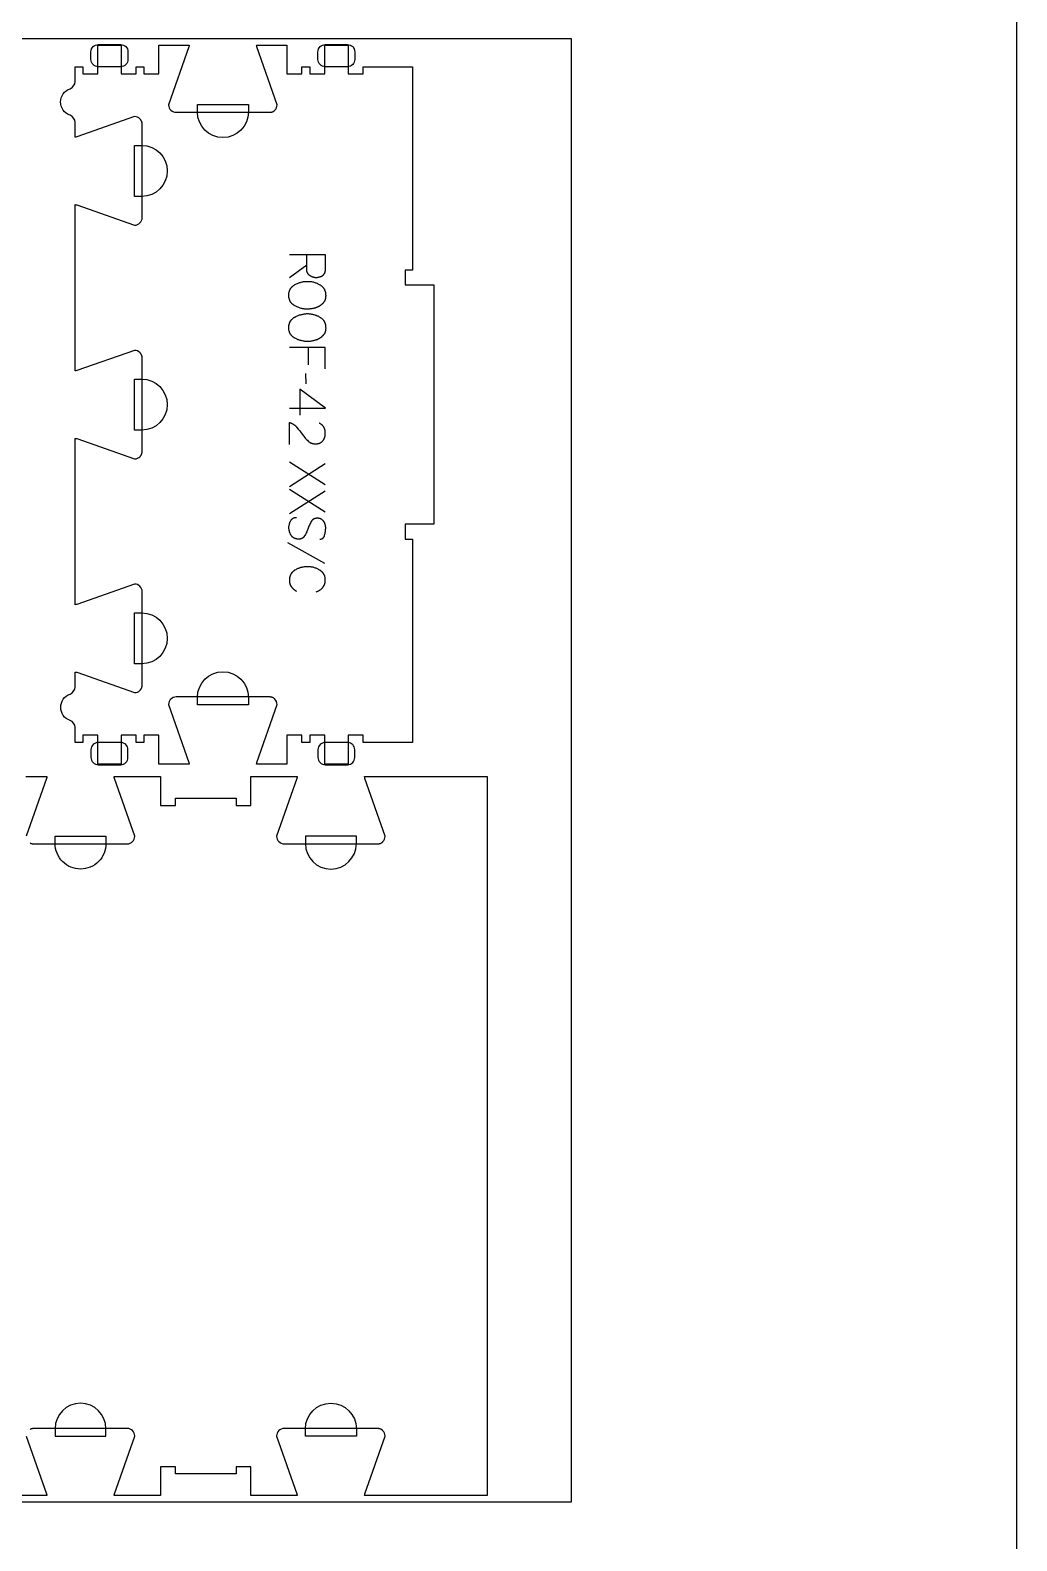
# Model space of a CAD drawing. Extents: x 0 to 4485, y 0 to 17041.
# Drawn here: x 2360 to 3183, y 11963 to 13223 of the extents above; entities that cross this region are included whole.
import ezdxf

# ---------------------------------------------------------------- set-up
doc = ezdxf.new("R2010")
doc.units = 0
for name, color, linetype in [('0_SHEET_SPRUCEPLY_2440X122', 1, 'CONTINUOUS'), ('1_ANYTOOL_1MMDEEP_LABELS_S', 2, 'CONTINUOUS'), ('4_ANYTOOL_CUTTHROUGH_OUTSI', 5, 'CONTINUOUS'), ('5_ANYTOOL_HALF_MILL_9MM_IN', 3, 'CONTINUOUS'), ('DONOTCUT', 7, 'CONTINUOUS')]:
    doc.layers.add(name, color=color, linetype=linetype)

msp = doc.modelspace()

# ---------------------------------------------------------------- linework, layer by layer
at = {"layer": '0_SHEET_SPRUCEPLY_2440X122'}
msp.add_lwpolyline([(371.7, 13215.6), (371.7, 11995.6), (2811.7, 11995.6), (2811.7, 13215.6)], close=True, dxfattribs=at)
at = {"layer": '1_ANYTOOL_1MMDEEP_LABELS_S', "color": 2}
for points in [[(2576.4, 13035.8), (2606.4, 13035.8), (2606.4, 13024.5), (2606.4, 13024), (2606.4, 13023.5), (2606.4, 13023.3), (2606.4, 13023.1), (2606.3, 13022.8), (2606.3, 13022.6), (2606.3, 13022.4), (2606.2, 13022.2), (2606.2, 13022), (2606.1, 13021.8), (2606.1, 13021.6), (2606, 13021.4), (2606, 13021.2), (2605.9, 13021), (2605.9, 13020.8), (2605.8, 13020.6), (2605.7, 13020.5), (2605.7, 13020.3), (2605.6, 13020.1), (2605.5, 13020), (2605.4, 13019.8), (2605.3, 13019.6), (2605.2, 13019.5), (2605.1, 13019.3), (2605, 13019.2), (2604.9, 13019), (2604.8, 13018.9), (2604.7, 13018.8), (2604.6, 13018.6), (2604.5, 13018.5), (2604.3, 13018.4), (2604.2, 13018.3), (2604.1, 13018.2), (2603.9, 13018), (2603.8, 13017.9), (2603.7, 13017.8), (2603.5, 13017.7), (2603.4, 13017.6), (2603.2, 13017.5), (2603, 13017.5), (2602.9, 13017.4), (2602.7, 13017.3), (2602.5, 13017.2), (2602.4, 13017.1), (2602.2, 13017.1), (2602, 13017), (2601.8, 13017), (2601.6, 13016.9), (2601.4, 13016.8), (2601.2, 13016.8), (2601, 13016.8), (2600.8, 13016.7), (2600.6, 13016.7), (2600.4, 13016.6), (2600.2, 13016.6), (2600, 13016.6), (2599.8, 13016.6), (2599.5, 13016.5), (2599.1, 13016.5), (2598.6, 13016.5), (2598.4, 13016.5), (2598.2, 13016.5), (2598.1, 13016.5), (2597.9, 13016.5), (2597.7, 13016.6), (2597.5, 13016.6), (2597.4, 13016.6), (2597.2, 13016.6), (2597, 13016.7), (2596.9, 13016.7), (2596.7, 13016.7), (2596.5, 13016.8), (2596.4, 13016.8), (2596.2, 13016.9), (2596, 13016.9), (2595.9, 13017), (2595.7, 13017), (2595.5, 13017.1), (2595.4, 13017.1), (2595.2, 13017.2), (2595.1, 13017.3), (2594.9, 13017.4), (2594.8, 13017.4), (2594.6, 13017.5), (2594.5, 13017.6), (2594.3, 13017.7), (2594.1, 13017.8), (2594, 13017.9), (2593.8, 13018), (2593.7, 13018.1), (2593.5, 13018.2), (2593.4, 13018.3), (2593.3, 13018.4), (2593.1, 13018.5), (2593, 13018.6), (2592.8, 13018.8), (2592.7, 13018.9), (2592.6, 13019), (2592.5, 13019.1), (2592.4, 13019.3), (2592.3, 13019.4), (2592.1, 13019.5), (2592, 13019.7), (2591.9, 13019.8), (2591.9, 13019.9), (2591.8, 13020.1), (2591.7, 13020.2), (2591.6, 13020.4), (2591.5, 13020.5), (2591.5, 13020.7), (2591.4, 13020.8), (2591.3, 13021), (2591.3, 13021.2), (2591.2, 13021.3), (2591.2, 13021.5), (2591.1, 13021.7), (2591.1, 13021.8), (2591.1, 13022), (2591, 13022.2), (2591, 13022.3), (2591, 13022.5), (2591, 13022.7), (2591, 13022.9), (2590.9, 13024.8), (2590.9, 13026.8), (2590.9, 13035.8)], [(2590.9, 13026.8), (2576.4, 13016.4)], [(2606.4, 12940.6), (2606.4, 12958.2), (2576.4, 12958.2)], [(2592.5, 12943.7), (2592.5, 12958.2)], [(2590.3, 12927.9), (2590.2, 12936.7)], [(2576.4, 12907.7), (2606.5, 12907.6), (2585.1, 12923.6)], [(2585.1, 12923.6), (2585.1, 12901.9)], [(2576.5, 12877.4), (2576.5, 12895.7), (2577, 12895.6), (2577.2, 12895.5), (2577.4, 12895.4), (2577.6, 12895.4), (2577.8, 12895.3), (2578.1, 12895.2), (2578.3, 12895.1), (2578.5, 12895), (2578.7, 12894.9), (2578.9, 12894.8), (2579.1, 12894.7), (2579.3, 12894.5), (2579.5, 12894.4), (2579.7, 12894.3), (2579.9, 12894.2), (2580.1, 12894), (2580.3, 12893.9), (2580.5, 12893.8), (2580.6, 12893.6), (2580.8, 12893.5), (2581, 12893.4), (2581.2, 12893.2), (2581.4, 12893.1), (2581.5, 12892.9), (2581.7, 12892.7), (2581.9, 12892.6), (2582, 12892.4), (2582.2, 12892.2), (2582.3, 12892.1), (2582.7, 12891.7), (2583.9, 12890.2), (2585.1, 12888.7), (2586.2, 12887.2), (2587.4, 12885.7), (2587.9, 12884.9), (2588.5, 12884.2), (2589.1, 12883.5), (2589.6, 12882.8), (2590.2, 12882.1), (2590.8, 12881.5), (2591.5, 12880.9), (2592.1, 12880.3), (2592.2, 12880.1), (2592.4, 12880), (2592.5, 12879.9), (2592.7, 12879.7), (2592.9, 12879.6), (2593, 12879.5), (2593.2, 12879.4), (2593.4, 12879.2), (2593.6, 12879.1), (2593.7, 12879), (2593.9, 12878.9), (2594.1, 12878.8), (2594.3, 12878.7), (2594.5, 12878.7), (2594.7, 12878.6), (2594.8, 12878.5), (2595, 12878.4), (2595.2, 12878.4), (2595.4, 12878.3), (2595.6, 12878.2), (2595.8, 12878.2), (2596, 12878.1), (2596.2, 12878.1), (2596.4, 12878.1), (2596.7, 12878), (2596.9, 12878), (2597.1, 12878), (2597.3, 12878), (2597.5, 12877.9), (2597.7, 12877.9), (2598, 12877.9), (2598.2, 12877.9), (2598.4, 12877.9), (2598.7, 12877.9), (2598.9, 12877.9), (2599.2, 12878), (2599.4, 12878), (2599.6, 12878), (2599.9, 12878), (2600.1, 12878.1), (2600.3, 12878.1), (2600.5, 12878.2), (2600.7, 12878.2), (2600.9, 12878.3), (2601.2, 12878.3), (2601.4, 12878.4), (2601.5, 12878.5), (2601.7, 12878.6), (2601.9, 12878.6), (2602.1, 12878.7), (2602.3, 12878.8), (2602.5, 12878.9), (2602.7, 12879), (2602.8, 12879.1), (2603, 12879.2), (2603.2, 12879.3), (2603.3, 12879.5), (2603.5, 12879.6), (2603.6, 12879.7), (2603.8, 12879.9), (2603.9, 12880), (2604.1, 12880.1), (2604.2, 12880.3), (2604.3, 12880.4), (2604.5, 12880.6), (2604.6, 12880.8), (2604.7, 12880.9), (2604.8, 12881.1), (2604.9, 12881.3), (2605, 12881.4), (2605.1, 12881.6), (2605.2, 12881.8), (2605.3, 12882), (2605.4, 12882.2), (2605.5, 12882.3), (2605.6, 12882.5), (2605.7, 12882.7), (2605.8, 12882.9), (2605.8, 12883.1), (2605.9, 12883.3), (2606, 12883.5), (2606, 12883.7), (2606.1, 12883.9), (2606.1, 12884.1), (2606.2, 12884.3), (2606.2, 12884.6), (2606.3, 12884.8), (2606.3, 12885), (2606.3, 12885.2), (2606.4, 12885.4), (2606.4, 12885.7), (2606.4, 12885.9), (2606.4, 12886.1), (2606.4, 12886.4), (2606.4, 12886.8), (2606.4, 12887.2), (2606.4, 12887.6), (2606.4, 12887.9), (2606.3, 12888.3), (2606.3, 12888.6), (2606.2, 12888.9), (2606.2, 12889.3), (2606.1, 12889.6), (2606, 12889.9), (2606, 12890), (2605.9, 12890.2), (2605.9, 12890.4), (2605.8, 12890.5), (2605.8, 12890.7), (2605.7, 12890.8), (2605.6, 12890.9), (2605.6, 12891.1), (2605.5, 12891.2), (2605.4, 12891.4), (2605.4, 12891.5), (2605.3, 12891.6), (2605.2, 12891.8), (2605.1, 12891.9), (2605.1, 12892), (2605, 12892.2), (2604.9, 12892.3), (2604.8, 12892.4), (2604.7, 12892.6), (2604.6, 12892.7), (2604.5, 12892.8), (2604.4, 12892.9), (2604.3, 12893), (2604.2, 12893.2), (2604.1, 12893.3), (2604, 12893.4), (2603.9, 12893.5), (2603.8, 12893.6), (2603.7, 12893.7), (2603.6, 12893.8), (2603.4, 12893.9), (2603.3, 12894), (2603.1, 12894.2), (2602.8, 12894.4), (2602.5, 12894.6), (2602.2, 12894.8), (2601.9, 12895), (2601.6, 12895.2), (2601.3, 12895.3)], [(2606.4, 12843.8), (2576.4, 12862.7)], [(2576.4, 12842.5), (2606.4, 12861.5)], [(2606.4, 12821), (2576.4, 12839.9)], [(2576.4, 12819.8), (2606.4, 12838.7)], [(2601.8, 12798.4), (2602, 12798.4), (2602.1, 12798.4), (2602.2, 12798.4), (2602.3, 12798.4), (2602.4, 12798.4), (2602.5, 12798.5), (2602.6, 12798.5), (2602.7, 12798.5), (2602.7, 12798.5), (2602.8, 12798.5), (2602.9, 12798.5), (2603, 12798.6), (2603.1, 12798.6), (2603.2, 12798.6), (2603.2, 12798.6), (2603.3, 12798.6), (2603.4, 12798.7), (2603.5, 12798.7), (2603.5, 12798.7), (2603.6, 12798.8), (2603.7, 12798.8), (2603.8, 12798.8), (2603.8, 12798.9), (2603.9, 12798.9), (2604, 12799), (2604, 12799), (2604.1, 12799), (2604.2, 12799.1), (2604.2, 12799.1), (2604.3, 12799.2), (2604.4, 12799.2), (2604.4, 12799.3), (2604.5, 12799.3), (2604.5, 12799.4), (2604.6, 12799.5), (2604.7, 12799.5), (2604.7, 12799.6), (2604.8, 12799.6), (2604.8, 12799.7), (2604.9, 12799.8), (2604.9, 12799.8), (2605, 12799.9), (2605, 12800), (2605.1, 12800), (2605.1, 12800.1), (2605.2, 12800.2), (2605.2, 12800.3), (2605.3, 12800.3), (2605.3, 12800.4), (2605.4, 12800.5), (2605.4, 12800.6), (2605.5, 12800.8), (2605.6, 12800.9), (2605.6, 12801.1), (2605.7, 12801.3), (2605.8, 12801.5), (2605.8, 12801.7), (2606, 12802.5), (2606.2, 12803.3), (2606.4, 12804.1), (2606.5, 12804.9), (2606.6, 12805.2), (2606.6, 12805.6), (2606.7, 12806), (2606.7, 12806.4), (2606.7, 12806.7), (2606.8, 12807.1), (2606.8, 12807.4), (2606.8, 12807.8), (2606.8, 12808), (2606.8, 12808.2), (2606.8, 12808.4), (2606.7, 12808.6), (2606.7, 12808.8), (2606.7, 12809), (2606.7, 12809.1), (2606.7, 12809.3), (2606.6, 12809.5), (2606.6, 12809.7), (2606.6, 12809.9), (2606.5, 12810.1), (2606.5, 12810.2), (2606.4, 12810.4), (2606.4, 12810.6), (2606.3, 12810.8), (2606.3, 12810.9), (2606.2, 12811.1), (2606.1, 12811.3), (2606.1, 12811.5), (2606, 12811.6), (2605.9, 12811.8), (2605.8, 12812), (2605.7, 12812.1), (2605.7, 12812.3), (2605.6, 12812.5), (2605.5, 12812.6), (2605.4, 12812.8), (2605.3, 12812.9), (2605.2, 12813.1), (2605.1, 12813.3), (2604.9, 12813.4), (2604.8, 12813.6), (2604.7, 12813.7), (2604.6, 12813.9), (2604.5, 12814), (2604.3, 12814.1), (2604.2, 12814.3), (2604.1, 12814.4), (2603.9, 12814.5), (2603.8, 12814.6), (2603.7, 12814.7), (2603.5, 12814.8), (2603.4, 12814.9), (2603.2, 12815), (2603.1, 12815.1), (2602.9, 12815.2), (2602.7, 12815.3), (2602.6, 12815.4), (2602.4, 12815.4), (2602.2, 12815.5), (2602.1, 12815.6), (2601.9, 12815.6), (2601.7, 12815.7), (2601.5, 12815.7), (2601.3, 12815.7), (2601.1, 12815.8), (2601, 12815.8), (2600.8, 12815.8), (2600.6, 12815.9), (2600.4, 12815.9), (2600.2, 12815.9), (2599.9, 12815.9), (2599.7, 12815.9), (2599.5, 12815.9), (2599.3, 12815.9), (2599.1, 12815.9), (2598.9, 12815.9), (2598.7, 12815.8), (2598.5, 12815.8), (2598.3, 12815.8), (2598.1, 12815.7), (2597.9, 12815.7), (2597.8, 12815.6), (2597.6, 12815.6), (2597.4, 12815.5), (2597.3, 12815.5), (2597.2, 12815.4), (2597.1, 12815.4), (2597.1, 12815.4), (2597, 12815.3), (2596.9, 12815.3), (2596.8, 12815.2), (2596.7, 12815.2), (2596.7, 12815.2), (2596.6, 12815.1), (2596.5, 12815.1), (2596.4, 12815), (2596.4, 12815), (2596.3, 12814.9), (2596.2, 12814.9), (2596.1, 12814.8), (2596.1, 12814.7), (2596, 12814.7), (2595.9, 12814.6), (2595.9, 12814.6), (2595.8, 12814.5), (2595.7, 12814.4), (2595.7, 12814.4), (2595.6, 12814.3), (2595.5, 12814.2), (2595.3, 12814), (2595.2, 12813.9), (2595.1, 12813.7), (2595, 12813.6), (2594.9, 12813.4), (2594.8, 12813.2), (2594.7, 12813.1), (2594.3, 12812.4), (2593.9, 12811.6), (2593.5, 12810.9), (2593.2, 12810.1), (2592.8, 12809.3), (2592.5, 12808.5), (2592.2, 12807.7), (2591.9, 12806.9), (2591.6, 12806.1), (2591.2, 12805.3), (2590.9, 12804.5), (2590.5, 12803.7), (2590.2, 12803), (2589.8, 12802.3), (2589.4, 12801.5), (2588.9, 12800.9), (2588.8, 12800.7), (2588.7, 12800.5), (2588.6, 12800.4), (2588.5, 12800.3), (2588.5, 12800.2), (2588.4, 12800.2), (2588.4, 12800.1), (2588.3, 12800), (2588.2, 12800), (2588.2, 12799.9), (2588.1, 12799.8), (2588, 12799.8), (2588, 12799.7), (2587.9, 12799.6), (2587.8, 12799.6), (2587.7, 12799.5), (2587.7, 12799.5), (2587.6, 12799.4), (2587.5, 12799.4), (2587.4, 12799.3), (2587.4, 12799.3), (2587.3, 12799.2), (2587.2, 12799.2), (2587.1, 12799.1), (2587.1, 12799.1), (2587, 12799), (2586.9, 12799), (2586.8, 12798.9), (2586.7, 12798.9), (2586.6, 12798.9), (2586.5, 12798.8), (2586.5, 12798.8), (2586.4, 12798.8), (2586.3, 12798.7), (2586.2, 12798.7), (2586.1, 12798.7), (2586, 12798.7), (2585.8, 12798.6), (2585.6, 12798.6), (2585.4, 12798.5), (2585.2, 12798.5), (2585, 12798.5), (2584.8, 12798.5), (2584.6, 12798.4), (2584.4, 12798.4), (2584.2, 12798.4), (2584, 12798.4), (2583.7, 12798.4), (2583.5, 12798.5), (2583.3, 12798.5), (2583, 12798.5), (2582.8, 12798.5), (2582.6, 12798.6), (2582.4, 12798.6), (2582.2, 12798.7), (2582, 12798.7), (2581.8, 12798.8), (2581.5, 12798.8), (2581.4, 12798.9), (2581.2, 12799), (2581, 12799), (2580.8, 12799.1), (2580.6, 12799.2), (2580.4, 12799.3), (2580.2, 12799.4), (2580.1, 12799.5), (2579.9, 12799.6), (2579.7, 12799.7), (2579.6, 12799.8), (2579.4, 12800), (2579.3, 12800.1), (2579.1, 12800.2), (2579, 12800.4), (2578.8, 12800.5), (2578.7, 12800.6), (2578.6, 12800.8), (2578.4, 12801), (2578.3, 12801.1), (2578.2, 12801.3), (2578.1, 12801.5), (2577.9, 12801.6), (2577.7, 12802), (2577.5, 12802.4), (2577.3, 12802.7), (2577.1, 12803.1), (2577, 12803.5), (2576.8, 12803.8), (2576.8, 12804), (2576.7, 12804.2), (2576.6, 12804.4), (2576.6, 12804.6), (2576.5, 12804.8), (2576.5, 12805), (2576.4, 12805.2), (2576.4, 12805.4), (2576.3, 12805.6), (2576.3, 12805.8), (2576.2, 12806), (2576.2, 12806.2), (2576.2, 12806.4), (2576.2, 12806.6), (2576.1, 12807), (2576.1, 12807.4), (2576.1, 12807.8), (2576.1, 12808.2), (2576.1, 12808.6), (2576.1, 12809.1), (2576.2, 12809.5), (2576.2, 12809.8), (2576.3, 12810.2), (2576.4, 12810.6), (2576.4, 12811), (2576.5, 12811.4), (2576.7, 12811.8), (2576.8, 12812.1), (2576.9, 12812.5), (2577.1, 12812.8), (2577.3, 12813.2), (2577.4, 12813.5), (2577.6, 12813.9), (2577.7, 12814.1), (2577.8, 12814.2), (2577.9, 12814.4), (2578, 12814.5), (2578.2, 12814.7), (2578.3, 12814.8), (2578.4, 12815), (2578.5, 12815.1), (2578.6, 12815.2), (2578.8, 12815.3), (2578.9, 12815.5), (2579, 12815.6), (2579.1, 12815.6), (2579.2, 12815.7), (2579.2, 12815.7), (2579.3, 12815.8), (2579.4, 12815.8), (2579.4, 12815.9), (2579.5, 12815.9), (2579.6, 12815.9), (2579.7, 12816), (2579.7, 12816), (2579.8, 12816.1), (2579.9, 12816.1), (2580, 12816.1), (2580, 12816.2), (2580.1, 12816.2), (2580.2, 12816.2), (2580.3, 12816.3), (2580.4, 12816.3), (2580.4, 12816.3), (2580.5, 12816.4), (2580.7, 12816.4), (2580.8, 12816.5), (2581, 12816.5), (2581.2, 12816.5), (2581.4, 12816.6), (2581.5, 12816.6), (2581.7, 12816.6), (2581.9, 12816.6), (2582.1, 12816.6), (2582.3, 12816.6)], [(2606, 12778.1), (2575.2, 12795.3)], [(2598.9, 12754.5), (2599.3, 12754.7), (2599.7, 12754.8), (2600.1, 12755), (2600.5, 12755.2), (2600.8, 12755.4), (2601.2, 12755.6), (2601.6, 12755.8), (2601.9, 12756), (2602.2, 12756.3), (2602.6, 12756.5), (2602.9, 12756.8), (2603.2, 12757.1), (2603.5, 12757.3), (2603.8, 12757.6), (2604, 12757.9), (2604.3, 12758.2), (2604.4, 12758.4), (2604.6, 12758.6), (2604.7, 12758.7), (2604.8, 12758.9), (2604.9, 12759), (2605, 12759.2), (2605.1, 12759.4), (2605.2, 12759.6), (2605.3, 12759.7), (2605.4, 12759.9), (2605.5, 12760.1), (2605.6, 12760.3), (2605.7, 12760.5), (2605.8, 12760.6), (2605.8, 12760.8), (2605.9, 12761), (2606, 12761.2), (2606, 12761.4), (2606.1, 12761.6), (2606.1, 12761.8), (2606.2, 12762), (2606.2, 12762.2), (2606.3, 12762.4), (2606.3, 12762.6), (2606.3, 12762.8), (2606.4, 12763), (2606.4, 12763.2), (2606.4, 12763.5), (2606.4, 12763.7), (2606.4, 12763.9), (2606.4, 12764.1), (2606.4, 12764.3), (2606.4, 12764.7), (2606.4, 12765), (2606.4, 12765.4), (2606.4, 12765.7), (2606.3, 12766), (2606.3, 12766.3), (2606.2, 12766.6), (2606.1, 12766.9), (2606.1, 12767.2), (2606, 12767.5), (2605.9, 12767.8), (2605.8, 12768.1), (2605.7, 12768.4), (2605.6, 12768.5), (2605.5, 12768.7), (2605.5, 12768.8), (2605.4, 12768.9), (2605.3, 12769.1), (2605.3, 12769.2), (2605.2, 12769.3), (2605.1, 12769.5), (2605, 12769.6), (2604.9, 12769.7), (2604.9, 12769.8), (2604.8, 12770), (2604.7, 12770.1), (2604.6, 12770.2), (2604.4, 12770.4), (2604.2, 12770.7), (2604, 12770.9), (2603.8, 12771.1), (2603.6, 12771.3), (2603.3, 12771.5), (2603.1, 12771.7), (2602.8, 12771.9), (2602.6, 12772.1), (2602.3, 12772.3), (2602, 12772.5), (2601.7, 12772.7), (2601.1, 12773), (2600.5, 12773.3), (2599.9, 12773.6), (2599.3, 12773.9), (2598.7, 12774.2), (2598.1, 12774.4), (2597.4, 12774.6), (2596.8, 12774.8), (2596.2, 12775), (2595.5, 12775.1), (2594.8, 12775.2), (2594.2, 12775.3), (2593.5, 12775.4), (2592.8, 12775.4), (2592.1, 12775.5), (2591.4, 12775.5), (2590.7, 12775.5), (2590, 12775.4), (2589.4, 12775.4), (2588.7, 12775.3), (2588, 12775.2), (2587.3, 12775.1), (2586.7, 12774.9), (2586.4, 12774.9), (2586, 12774.8), (2585.7, 12774.7), (2585.4, 12774.6), (2585.1, 12774.5), (2584.8, 12774.4), (2584.5, 12774.3), (2584.1, 12774.1), (2583.5, 12773.9), (2582.9, 12773.6), (2582.3, 12773.3), (2581.7, 12773), (2581.1, 12772.6), (2580.8, 12772.5), (2580.5, 12772.3), (2580.3, 12772.1), (2580, 12771.9), (2579.8, 12771.7), (2579.5, 12771.5), (2579.3, 12771.3), (2579.1, 12771), (2578.8, 12770.8), (2578.6, 12770.6), (2578.4, 12770.3), (2578.4, 12770.2), (2578.3, 12770.1), (2578.2, 12770), (2578.1, 12769.8), (2578, 12769.7), (2577.9, 12769.6), (2577.8, 12769.5), (2577.7, 12769.3), (2577.7, 12769.2), (2577.6, 12769.1), (2577.5, 12768.9), (2577.5, 12768.8), (2577.3, 12768.5), (2577.2, 12768.2), (2577.1, 12767.9), (2577, 12767.6), (2576.9, 12767.3), (2576.8, 12767), (2576.7, 12766.7), (2576.6, 12766.4), (2576.6, 12766.1), (2576.5, 12765.7), (2576.5, 12765.4), (2576.5, 12765.1), (2576.4, 12764.7), (2576.4, 12764.4), (2576.4, 12764), (2576.4, 12763.6), (2576.5, 12763.2), (2576.5, 12763.1), (2576.5, 12762.9), (2576.5, 12762.7), (2576.5, 12762.5), (2576.6, 12762.3), (2576.6, 12762.2), (2576.6, 12762), (2576.7, 12761.8), (2576.7, 12761.7), (2576.7, 12761.5), (2576.8, 12761.3), (2576.8, 12761.2), (2576.9, 12761), (2576.9, 12760.8), (2577, 12760.7), (2577.1, 12760.5), (2577.1, 12760.4), (2577.2, 12760.2), (2577.3, 12760.1), (2577.3, 12759.9), (2577.4, 12759.8), (2577.5, 12759.6), (2577.6, 12759.5), (2577.7, 12759.3), (2577.8, 12759.2), (2577.9, 12759), (2578, 12758.9), (2578.1, 12758.8), (2578.3, 12758.5), (2578.5, 12758.3), (2578.7, 12758), (2578.9, 12757.7), (2579.2, 12757.5), (2579.4, 12757.3), (2579.7, 12757), (2579.9, 12756.8), (2580.2, 12756.6), (2580.5, 12756.4), (2580.7, 12756.2), (2581, 12755.9), (2581.3, 12755.7), (2581.6, 12755.6), (2581.9, 12755.4), (2582.3, 12755.2)]]:
    msp.add_lwpolyline(points, dxfattribs=at)
for points in [[(2606.8, 13001.4), (2606.8, 13001), (2606.7, 13000.7), (2606.7, 13000.3), (2606.7, 12999.9), (2606.7, 12999.8), (2606.6, 12999.6), (2606.6, 12999.4), (2606.6, 12999.3), (2606.5, 12999.1), (2606.5, 12998.9), (2606.4, 12998.8), (2606.4, 12998.6), (2606.4, 12998.5), (2606.3, 12998.3), (2606.2, 12998.1), (2606.2, 12998), (2606.1, 12997.8), (2606.1, 12997.7), (2606, 12997.5), (2605.9, 12997.4), (2605.9, 12997.3), (2605.8, 12997.1), (2605.7, 12997), (2605.6, 12996.8), (2605.6, 12996.7), (2605.5, 12996.6), (2605.4, 12996.4), (2605.3, 12996.3), (2605.1, 12996), (2604.9, 12995.8), (2604.7, 12995.5), (2604.5, 12995.3), (2604.3, 12995.1), (2604.1, 12994.8), (2603.8, 12994.6), (2603.6, 12994.4), (2603.4, 12994.2), (2603.1, 12994), (2602.9, 12993.8), (2602.6, 12993.6), (2602.4, 12993.4), (2602.1, 12993.2), (2601.8, 12993), (2601.5, 12992.8), (2601.3, 12992.7), (2601, 12992.5), (2600.7, 12992.4), (2600.4, 12992.2), (2600.1, 12992.1), (2599.8, 12991.9), (2599.5, 12991.8), (2599.1, 12991.7), (2598.8, 12991.6), (2598.5, 12991.4), (2598.2, 12991.3), (2597.9, 12991.2), (2597.5, 12991.1), (2597.2, 12991), (2596.9, 12990.9), (2596.5, 12990.9), (2595.8, 12990.7), (2595.2, 12990.6), (2594.5, 12990.5), (2593.8, 12990.4), (2593.2, 12990.3), (2592.5, 12990.3), (2591.9, 12990.3), (2591.3, 12990.2), (2590.6, 12990.3), (2590, 12990.3), (2589.3, 12990.3), (2588.7, 12990.4), (2588.1, 12990.5), (2587.4, 12990.6), (2586.8, 12990.8), (2586.2, 12990.9), (2585.5, 12991.1), (2584.9, 12991.3), (2584.2, 12991.6), (2583.6, 12991.8), (2583, 12992.1), (2582.3, 12992.4), (2581.7, 12992.7), (2581.1, 12993), (2580.7, 12993.2), (2580.4, 12993.4), (2580.1, 12993.6), (2579.9, 12993.8), (2579.6, 12994), (2579.3, 12994.2), (2579.1, 12994.4), (2578.8, 12994.6), (2578.7, 12994.7), (2578.6, 12994.8), (2578.5, 12994.9), (2578.4, 12995.1), (2578.3, 12995.2), (2578.1, 12995.3), (2578, 12995.4), (2577.9, 12995.5), (2577.8, 12995.7), (2577.8, 12995.8), (2577.7, 12995.9), (2577.6, 12996), (2577.5, 12996.2), (2577.4, 12996.3), (2577.3, 12996.4), (2577.2, 12996.6), (2577.1, 12996.7), (2577.1, 12996.8), (2577, 12997), (2576.9, 12997.1), (2576.9, 12997.3), (2576.8, 12997.4), (2576.7, 12997.6), (2576.7, 12997.7), (2576.6, 12997.9), (2576.6, 12998), (2576.5, 12998.2), (2576.5, 12998.3), (2576.4, 12998.6), (2576.3, 12999), (2576.2, 12999.3), (2576.1, 12999.6), (2576.1, 12999.9), (2576, 13000.3), (2576, 13000.6), (2576, 13001), (2576, 13001.4), (2576, 13001.7), (2576, 13002.1), (2576, 13002.5), (2576, 13002.9), (2576, 13003.2), (2576.1, 13003.6), (2576.1, 13003.9), (2576.2, 13004.3), (2576.3, 13004.6), (2576.4, 13004.9), (2576.5, 13005.3), (2576.5, 13005.4), (2576.6, 13005.6), (2576.6, 13005.7), (2576.7, 13005.9), (2576.7, 13006), (2576.8, 13006.2), (2576.9, 13006.3), (2576.9, 13006.5), (2577, 13006.6), (2577.1, 13006.8), (2577.2, 13006.9), (2577.2, 13007.1), (2577.3, 13007.2), (2577.4, 13007.3), (2577.5, 13007.5), (2577.6, 13007.6), (2577.7, 13007.7), (2577.8, 13007.9), (2577.9, 13008), (2578, 13008.1), (2578.1, 13008.2), (2578.2, 13008.4), (2578.3, 13008.5), (2578.4, 13008.6), (2578.5, 13008.7), (2578.6, 13008.8), (2578.8, 13009), (2578.9, 13009.1), (2579, 13009.2), (2579.1, 13009.3), (2579.4, 13009.5), (2579.6, 13009.7), (2579.9, 13009.9), (2580.2, 13010.1), (2580.5, 13010.3), (2580.8, 13010.5), (2581.1, 13010.7), (2581.8, 13011), (2582.4, 13011.3), (2583.1, 13011.6), (2583.7, 13011.9), (2584.4, 13012.1), (2585, 13012.4), (2585.7, 13012.6), (2586.3, 13012.7), (2587, 13012.9), (2587.6, 13013), (2588.3, 13013.2), (2588.9, 13013.3), (2589.6, 13013.3), (2590.2, 13013.4), (2590.9, 13013.4), (2591.6, 13013.4), (2592.2, 13013.4), (2592.9, 13013.4), (2593.6, 13013.3), (2594.3, 13013.3), (2595, 13013.2), (2595.6, 13013), (2596.3, 13012.9), (2596.9, 13012.7), (2597.6, 13012.5), (2598.2, 13012.3), (2598.9, 13012.1), (2599.5, 13011.8), (2600.1, 13011.5), (2600.7, 13011.2), (2601.3, 13010.9), (2601.9, 13010.5), (2602.2, 13010.4), (2602.5, 13010.2), (2602.8, 13010), (2603.1, 13009.8), (2603.3, 13009.6), (2603.6, 13009.3), (2603.8, 13009.1), (2604.1, 13008.9), (2604.2, 13008.8), (2604.3, 13008.6), (2604.4, 13008.5), (2604.5, 13008.4), (2604.6, 13008.3), (2604.7, 13008.2), (2604.8, 13008), (2604.9, 13007.9), (2605, 13007.8), (2605.1, 13007.6), (2605.2, 13007.5), (2605.2, 13007.4), (2605.3, 13007.2), (2605.4, 13007.1), (2605.5, 13006.9), (2605.6, 13006.8), (2605.6, 13006.7), (2605.7, 13006.5), (2605.8, 13006.2), (2606, 13005.9), (2606.1, 13005.6), (2606.2, 13005.3), (2606.3, 13005), (2606.4, 13004.6), (2606.5, 13004.3), (2606.5, 13004), (2606.6, 13003.6), (2606.7, 13003.3), (2606.7, 13002.9), (2606.7, 13002.5), (2606.7, 13002.2), (2606.8, 13001.8)], [(2606.8, 12974.4), (2606.8, 12974.1), (2606.7, 12973.7), (2606.7, 12973.3), (2606.7, 12973), (2606.7, 12972.8), (2606.6, 12972.6), (2606.6, 12972.5), (2606.6, 12972.3), (2606.5, 12972.1), (2606.5, 12972), (2606.4, 12971.8), (2606.4, 12971.7), (2606.4, 12971.5), (2606.3, 12971.3), (2606.2, 12971.2), (2606.2, 12971), (2606.1, 12970.9), (2606.1, 12970.7), (2606, 12970.6), (2605.9, 12970.4), (2605.9, 12970.3), (2605.8, 12970.2), (2605.7, 12970), (2605.6, 12969.9), (2605.6, 12969.7), (2605.5, 12969.6), (2605.4, 12969.5), (2605.3, 12969.3), (2605.1, 12969.1), (2604.9, 12968.8), (2604.7, 12968.6), (2604.5, 12968.3), (2604.3, 12968.1), (2604.1, 12967.9), (2603.8, 12967.6), (2603.6, 12967.4), (2603.4, 12967.2), (2603.1, 12967), (2602.9, 12966.8), (2602.6, 12966.6), (2602.4, 12966.4), (2602.1, 12966.2), (2601.8, 12966.1), (2601.5, 12965.9), (2601.3, 12965.7), (2601, 12965.6), (2600.7, 12965.4), (2600.4, 12965.3), (2600.1, 12965.1), (2599.8, 12965), (2599.5, 12964.8), (2599.1, 12964.7), (2598.8, 12964.6), (2598.5, 12964.5), (2598.2, 12964.4), (2597.9, 12964.3), (2597.5, 12964.2), (2597.2, 12964.1), (2596.9, 12964), (2596.5, 12963.9), (2595.8, 12963.8), (2595.2, 12963.6), (2594.5, 12963.5), (2593.8, 12963.4), (2593.2, 12963.4), (2592.5, 12963.3), (2591.9, 12963.3), (2591.3, 12963.3), (2590.6, 12963.3), (2590, 12963.3), (2589.3, 12963.4), (2588.7, 12963.5), (2588.1, 12963.6), (2587.4, 12963.7), (2586.8, 12963.8), (2586.2, 12964), (2585.5, 12964.2), (2584.9, 12964.4), (2584.2, 12964.6), (2583.6, 12964.8), (2583, 12965.1), (2582.3, 12965.4), (2581.7, 12965.7), (2581.1, 12966.1), (2580.7, 12966.2), (2580.4, 12966.4), (2580.1, 12966.6), (2579.9, 12966.8), (2579.6, 12967), (2579.3, 12967.2), (2579.1, 12967.4), (2578.8, 12967.6), (2578.7, 12967.7), (2578.6, 12967.9), (2578.5, 12968), (2578.4, 12968.1), (2578.3, 12968.2), (2578.1, 12968.3), (2578, 12968.5), (2577.9, 12968.6), (2577.8, 12968.7), (2577.8, 12968.8), (2577.7, 12969), (2577.6, 12969.1), (2577.5, 12969.2), (2577.4, 12969.3), (2577.3, 12969.5), (2577.2, 12969.6), (2577.1, 12969.8), (2577.1, 12969.9), (2577, 12970), (2576.9, 12970.2), (2576.9, 12970.3), (2576.8, 12970.5), (2576.7, 12970.6), (2576.7, 12970.8), (2576.6, 12970.9), (2576.6, 12971.1), (2576.5, 12971.2), (2576.5, 12971.4), (2576.4, 12971.7), (2576.3, 12972), (2576.2, 12972.3), (2576.1, 12972.7), (2576.1, 12973), (2576, 12973.3), (2576, 12973.7), (2576, 12974), (2576, 12974.4), (2576, 12974.8), (2576, 12975.2), (2576, 12975.5), (2576, 12975.9), (2576, 12976.3), (2576.1, 12976.6), (2576.1, 12977), (2576.2, 12977.3), (2576.3, 12977.6), (2576.4, 12978), (2576.5, 12978.3), (2576.5, 12978.5), (2576.6, 12978.6), (2576.6, 12978.8), (2576.7, 12978.9), (2576.7, 12979.1), (2576.8, 12979.2), (2576.9, 12979.4), (2576.9, 12979.5), (2577, 12979.7), (2577.1, 12979.8), (2577.2, 12980), (2577.2, 12980.1), (2577.3, 12980.2), (2577.4, 12980.4), (2577.5, 12980.5), (2577.6, 12980.6), (2577.7, 12980.8), (2577.8, 12980.9), (2577.9, 12981), (2578, 12981.2), (2578.1, 12981.3), (2578.2, 12981.4), (2578.3, 12981.5), (2578.4, 12981.7), (2578.5, 12981.8), (2578.6, 12981.9), (2578.8, 12982), (2578.9, 12982.1), (2579, 12982.2), (2579.1, 12982.3), (2579.4, 12982.6), (2579.6, 12982.8), (2579.9, 12983), (2580.2, 12983.2), (2580.5, 12983.4), (2580.8, 12983.5), (2581.1, 12983.7), (2581.8, 12984), (2582.4, 12984.4), (2583.1, 12984.7), (2583.7, 12984.9), (2584.4, 12985.2), (2585, 12985.4), (2585.7, 12985.6), (2586.3, 12985.8), (2587, 12985.9), (2587.6, 12986.1), (2588.3, 12986.2), (2588.9, 12986.3), (2589.6, 12986.4), (2590.2, 12986.4), (2590.9, 12986.5), (2591.6, 12986.5), (2592.2, 12986.5), (2592.9, 12986.4), (2593.6, 12986.4), (2594.3, 12986.3), (2595, 12986.2), (2595.6, 12986.1), (2596.3, 12985.9), (2596.9, 12985.8), (2597.6, 12985.6), (2598.2, 12985.3), (2598.9, 12985.1), (2599.5, 12984.8), (2600.1, 12984.6), (2600.7, 12984.3), (2601.3, 12983.9), (2601.9, 12983.6), (2602.2, 12983.4), (2602.5, 12983.2), (2602.8, 12983), (2603.1, 12982.8), (2603.3, 12982.6), (2603.6, 12982.4), (2603.8, 12982.2), (2604.1, 12981.9), (2604.2, 12981.8), (2604.3, 12981.7), (2604.4, 12981.6), (2604.5, 12981.4), (2604.6, 12981.3), (2604.7, 12981.2), (2604.8, 12981.1), (2604.9, 12980.9), (2605, 12980.8), (2605.1, 12980.7), (2605.2, 12980.5), (2605.2, 12980.4), (2605.3, 12980.3), (2605.4, 12980.1), (2605.5, 12980), (2605.6, 12979.8), (2605.6, 12979.7), (2605.7, 12979.6), (2605.8, 12979.3), (2606, 12979), (2606.1, 12978.7), (2606.2, 12978.3), (2606.3, 12978), (2606.4, 12977.7), (2606.5, 12977.4), (2606.5, 12977), (2606.6, 12976.7), (2606.7, 12976.3), (2606.7, 12975.9), (2606.7, 12975.6), (2606.7, 12975.2), (2606.8, 12974.8)]]:
    msp.add_lwpolyline(points, close=True, dxfattribs=at)
at = {"layer": '4_ANYTOOL_CUTTHROUGH_OUTSI', "color": 5}
msp.add_lwpolyline([(2549.1, 12610.9, -0.061485), (2549.3, 12612.3), (2566.2, 12660.5), (2566.2, 12660.6), (2566.2, 12660.6), (2566.2, 12660.6, 0.198912), (2564.4, 12665), (2564.3, 12665.1), (2564.2, 12665.2), (2564.1, 12665.3), (2564, 12665.4), (2563.8, 12665.5), (2563.7, 12665.6), (2563.6, 12665.7), (2563.5, 12665.8), (2563.3, 12665.9), (2563.2, 12666), (2563.1, 12666.1), (2562.9, 12666.1), (2562.8, 12666.2), (2562.7, 12666.3), (2562.5, 12666.3), (2562.4, 12666.4), (2562.2, 12666.5), (2562.1, 12666.5), (2561.9, 12666.6), (2561.8, 12666.6), (2561.6, 12666.6), (2561.5, 12666.7), (2561.3, 12666.7), (2561.2, 12666.8), (2561, 12666.8), (2560.9, 12666.8), (2560.7, 12666.8), (2560.6, 12666.8), (2560.4, 12666.9), (2560.3, 12666.9), (2560.1, 12666.9), (2560, 12666.9), (2482, 12666.9, 0.414214), (2475.7, 12660.6), (2475.7, 12660.6), (2475.7, 12660.5), (2492.6, 12612.3), (2492.6, 12612.3, -0.061485), (2492.9, 12610.9), (2467.6, 12610.9), (2467.6, 12634.6), (2467.6, 12634.9), (2455.1, 12634.9), (2455.1, 12628.9), (2448.6, 12628.9), (2448.6, 12634.9), (2436.1, 12634.9), (2436.1, 12634.6), (2436.1, 12610.9), (2416.6, 12610.9), (2416.6, 12634.6), (2416.6, 12634.9), (2404.1, 12634.9), (2404.1, 12628.9), (2397.6, 12628.9), (2397.6, 12641.3), (2397.6, 12641.3, 0.317837), (2393.4, 12647.2, -0.317837), (2385.6, 12658.2, -0.317837), (2393.4, 12669.3, 0.317837), (2397.6, 12675.2), (2397.6, 12687.6, -0.061485), (2399, 12687.4), (2447.2, 12670.5), (2447.3, 12670.5), (2447.3, 12670.5), (2447.3, 12670.5, 0.198912), (2451.7, 12672.3), (2451.8, 12672.4), (2451.9, 12672.5), (2452, 12672.6), (2452.1, 12672.7), (2452.2, 12672.9), (2452.3, 12673), (2452.4, 12673.1), (2452.5, 12673.2), (2452.6, 12673.4), (2452.7, 12673.5), (2452.8, 12673.6), (2452.8, 12673.8), (2452.9, 12673.9), (2453, 12674), (2453, 12674.2), (2453.1, 12674.3), (2453.2, 12674.5), (2453.2, 12674.6), (2453.3, 12674.8), (2453.3, 12674.9), (2453.3, 12675.1), (2453.4, 12675.2), (2453.4, 12675.4), (2453.5, 12675.5), (2453.5, 12675.7), (2453.5, 12675.8), (2453.5, 12676), (2453.5, 12676.1), (2453.6, 12676.3), (2453.6, 12676.4), (2453.6, 12676.6), (2453.6, 12676.7), (2453.6, 12754.7, 0.414214), (2447.3, 12761), (2447.3, 12761), (2447.2, 12761), (2399, 12744.1), (2399, 12744.1, -0.061485), (2397.6, 12743.8), (2397.6, 12882.5, -0.061485), (2399, 12882.3), (2447.2, 12865.4), (2447.3, 12865.4), (2447.3, 12865.4), (2447.3, 12865.4, 0.198912), (2451.7, 12867.2), (2451.8, 12867.3), (2451.9, 12867.4), (2452, 12867.5), (2452.1, 12867.6), (2452.2, 12867.8), (2452.3, 12867.9), (2452.4, 12868), (2452.5, 12868.1), (2452.6, 12868.3), (2452.7, 12868.4), (2452.8, 12868.5), (2452.8, 12868.7), (2452.9, 12868.8), (2453, 12868.9), (2453, 12869.1), (2453.1, 12869.2), (2453.2, 12869.4), (2453.2, 12869.5), (2453.3, 12869.7), (2453.3, 12869.8), (2453.3, 12870), (2453.4, 12870.1), (2453.4, 12870.3), (2453.5, 12870.4), (2453.5, 12870.6), (2453.5, 12870.7), (2453.5, 12870.9), (2453.5, 12871), (2453.6, 12871.2), (2453.6, 12871.3), (2453.6, 12871.5), (2453.6, 12871.6), (2453.6, 12949.6), (2453.6, 12949.8), (2453.6, 12949.9), (2453.6, 12950.1), (2453.5, 12950.2), (2453.5, 12950.4), (2453.5, 12950.5), (2453.5, 12950.7), (2453.5, 12950.8), (2453.4, 12951), (2453.4, 12951.1), (2453.3, 12951.3), (2453.3, 12951.4), (2453.3, 12951.6), (2453.2, 12951.7), (2453.2, 12951.9), (2453.1, 12952), (2453, 12952.2), (2453, 12952.3), (2452.9, 12952.4), (2452.8, 12952.6), (2452.8, 12952.7), (2452.7, 12952.8), (2452.6, 12953), (2452.5, 12953.1), (2452.4, 12953.2), (2452.3, 12953.4), (2452.2, 12953.5), (2452.1, 12953.6), (2452, 12953.7), (2451.9, 12953.8), (2451.8, 12953.9), (2451.7, 12954, 0.198912), (2447.3, 12955.9), (2447.3, 12955.9), (2447.2, 12955.9), (2399, 12939), (2399, 12939, -0.061485), (2397.6, 12938.7), (2397.6, 13077.4, -0.061485), (2399, 13077.2), (2447.2, 13060.3), (2447.3, 13060.3), (2447.3, 13060.3), (2447.3, 13060.3, 0.414214), (2453.6, 13066.5), (2453.6, 13144.5), (2453.6, 13144.7), (2453.6, 13144.8), (2453.6, 13145), (2453.5, 13145.1), (2453.5, 13145.3), (2453.5, 13145.4), (2453.5, 13145.6), (2453.5, 13145.7), (2453.4, 13145.9), (2453.4, 13146), (2453.3, 13146.2), (2453.3, 13146.3), (2453.3, 13146.5), (2453.2, 13146.6), (2453.2, 13146.8), (2453.1, 13146.9), (2453, 13147.1), (2453, 13147.2), (2452.9, 13147.3), (2452.8, 13147.5), (2452.8, 13147.6), (2452.7, 13147.7), (2452.6, 13147.9), (2452.5, 13148), (2452.4, 13148.1), (2452.3, 13148.3), (2452.2, 13148.4), (2452.1, 13148.5), (2452, 13148.6), (2451.9, 13148.7), (2451.8, 13148.8), (2451.7, 13148.9, 0.198912), (2447.3, 13150.8), (2447.3, 13150.8), (2447.2, 13150.8), (2399, 13133.9), (2399, 13133.9, -0.061485), (2397.6, 13133.6), (2397.6, 13146, 0.317837), (2393.4, 13151.9, -0.707107), (2393.4, 13174.1, 0.317837), (2397.6, 13180), (2397.6, 13192.4), (2404.1, 13192.4), (2404.1, 13186.4), (2416.6, 13186.4), (2416.6, 13210.4), (2436.1, 13210.4), (2436.1, 13186.4), (2448.6, 13186.4), (2448.6, 13192.4), (2455.1, 13192.4), (2455.1, 13186.4), (2467.6, 13186.4), (2467.6, 13186.6), (2467.6, 13210.4), (2492.9, 13210.4), (2492.9, 13210.4, -0.061485), (2492.6, 13209), (2475.7, 13160.7), (2475.7, 13160.7), (2475.7, 13160.6), (2475.7, 13160.6, 0.414214), (2482, 13154.4), (2560, 13154.4), (2560.1, 13154.4), (2560.3, 13154.4), (2560.4, 13154.4), (2560.6, 13154.4), (2560.7, 13154.4), (2560.9, 13154.4), (2561, 13154.5), (2561.2, 13154.5), (2561.3, 13154.5), (2561.5, 13154.6), (2561.6, 13154.6), (2561.8, 13154.6), (2561.9, 13154.7), (2562.1, 13154.7), (2562.2, 13154.8), (2562.4, 13154.8), (2562.5, 13154.9), (2562.7, 13155), (2562.8, 13155), (2562.9, 13155.1), (2563.1, 13155.2), (2563.2, 13155.3), (2563.3, 13155.3), (2563.5, 13155.4), (2563.6, 13155.5), (2563.7, 13155.6), (2563.8, 13155.7), (2564, 13155.8), (2564.1, 13155.9), (2564.2, 13156), (2564.3, 13156.1), (2564.4, 13156.2, 0.198912), (2566.2, 13160.6), (2566.2, 13160.7), (2566.2, 13160.7), (2549.3, 13209), (2549.3, 13209, -0.061485), (2549.1, 13210.4), (2574.4, 13210.4), (2574.4, 13186.4), (2586.9, 13186.4), (2586.9, 13192.4), (2593.4, 13192.4), (2593.4, 13186.4), (2605.9, 13186.4), (2605.9, 13186.6), (2605.9, 13210.4), (2625.4, 13210.4), (2625.4, 13186.6), (2625.4, 13186.4), (2637.9, 13186.4), (2637.9, 13192.4), (2679.1, 13192.4), (2679.1, 13022.9), (2673.1, 13022.9), (2673.1, 13022.6), (2673.1, 13010.6), (2673.1, 13010.4), (2697.1, 13010.4), (2697.1, 12810.9), (2673.1, 12810.9), (2673.1, 12798.4), (2679.1, 12798.4), (2679.1, 12628.9), (2637.9, 12628.9), (2637.9, 12634.9), (2625.4, 12634.9), (2625.4, 12634.6), (2625.4, 12610.9), (2605.9, 12610.9), (2605.9, 12634.6), (2605.9, 12634.9), (2593.4, 12634.9), (2593.4, 12628.9), (2586.9, 12628.9), (2586.9, 12634.9), (2574.4, 12634.9), (2574.4, 12634.6), (2574.4, 12610.9), (2549.1, 12610.9)], format="xyb", close=True, dxfattribs=at)
for points in [[(2356.6, 12600.4), (2374.1, 12600.4), (2374.1, 12600.4, -0.061485), (2373.8, 12599), (2356.9, 12550.7)], [(2360.1, 12545.2), (2360.2, 12545.1), (2360.4, 12545), (2360.5, 12545), (2360.6, 12544.9), (2360.8, 12544.8), (2360.9, 12544.8), (2361.1, 12544.7), (2361.2, 12544.7), (2361.4, 12544.6), (2361.5, 12544.6), (2361.7, 12544.6), (2361.8, 12544.5), (2362, 12544.5), (2362.1, 12544.5), (2362.3, 12544.4), (2362.4, 12544.4), (2362.6, 12544.4), (2362.7, 12544.4), (2362.9, 12544.4), (2363, 12544.4), (2363.2, 12544.4), (2441.2, 12544.4, 0.414214), (2447.4, 12550.6), (2447.4, 12550.7), (2447.4, 12550.7), (2430.5, 12599), (2430.5, 12599, -0.061485), (2430.3, 12600.4), (2468.9, 12600.4), (2468.9, 12576.4), (2481.4, 12576.4), (2481.4, 12582.4), (2531.9, 12582.4), (2531.9, 12576.4), (2544.4, 12576.4), (2544.4, 12600.4), (2583, 12600.4), (2583, 12600.4, -0.061485), (2582.7, 12599), (2565.8, 12550.7), (2565.8, 12550.7), (2565.8, 12550.6), (2565.8, 12550.6, 0.414214), (2572.1, 12544.4), (2650.1, 12544.4), (2650.2, 12544.4), (2650.4, 12544.4), (2650.5, 12544.4), (2650.7, 12544.4), (2650.8, 12544.4), (2651, 12544.4), (2651.1, 12544.5), (2651.3, 12544.5), (2651.4, 12544.5), (2651.6, 12544.6), (2651.7, 12544.6), (2651.9, 12544.6), (2652, 12544.7), (2652.2, 12544.7), (2652.3, 12544.8), (2652.5, 12544.8), (2652.6, 12544.9), (2652.8, 12545), (2652.9, 12545), (2653, 12545.1), (2653.2, 12545.2), (2653.3, 12545.3), (2653.4, 12545.3), (2653.6, 12545.4), (2653.7, 12545.5), (2653.8, 12545.6), (2653.9, 12545.7), (2654.1, 12545.8), (2654.2, 12545.9), (2654.3, 12546), (2654.4, 12546.1), (2654.5, 12546.2, 0.198912), (2656.3, 12550.6), (2656.3, 12550.7), (2656.3, 12550.7), (2639.4, 12599), (2639.4, 12599, -0.061485), (2639.2, 12600.4), (2741.6, 12600.4), (2741.6, 12000.9), (2639.2, 12000.9), (2639.2, 12000.9, -0.061485), (2639.4, 12002.3), (2656.3, 12050.5), (2656.3, 12050.6), (2656.3, 12050.6), (2656.3, 12050.6, 0.198912), (2654.5, 12055), (2654.4, 12055.1), (2654.3, 12055.2), (2654.2, 12055.3), (2654.1, 12055.4), (2653.9, 12055.5), (2653.8, 12055.6), (2653.7, 12055.7), (2653.6, 12055.8), (2653.4, 12055.9), (2653.3, 12056), (2653.2, 12056.1), (2653, 12056.1), (2652.9, 12056.2), (2652.8, 12056.3), (2652.6, 12056.3), (2652.5, 12056.4), (2652.3, 12056.4), (2652.2, 12056.5), (2652, 12056.6), (2651.9, 12056.6), (2651.7, 12056.6), (2651.6, 12056.7), (2651.4, 12056.7), (2651.3, 12056.7), (2651.1, 12056.8), (2651, 12056.8), (2650.8, 12056.8), (2650.7, 12056.8), (2650.5, 12056.9), (2650.4, 12056.9), (2650.2, 12056.9), (2650.1, 12056.9), (2572.1, 12056.9, 0.414214), (2565.8, 12050.6), (2565.8, 12050.6), (2565.8, 12050.5), (2582.7, 12002.3), (2582.7, 12002.3, -0.061485), (2583, 12000.9), (2544.4, 12000.9), (2544.4, 12024.6), (2544.4, 12024.9), (2531.9, 12024.9), (2531.9, 12018.9), (2481.4, 12018.9), (2481.4, 12024.9), (2468.9, 12024.9), (2468.9, 12024.6), (2468.9, 12000.9), (2430.3, 12000.9), (2430.3, 12000.9, -0.061485), (2430.5, 12002.3), (2447.4, 12050.5), (2447.4, 12050.6), (2447.4, 12050.6), (2447.4, 12050.6, 0.414214), (2441.2, 12056.9), (2363.2, 12056.9), (2363, 12056.9), (2362.9, 12056.9), (2362.7, 12056.9), (2362.6, 12056.8), (2362.4, 12056.8), (2362.3, 12056.8), (2362.1, 12056.8), (2362, 12056.7), (2361.8, 12056.7), (2361.7, 12056.7), (2361.5, 12056.6), (2361.4, 12056.6), (2361.2, 12056.6), (2361.1, 12056.5), (2360.9, 12056.4), (2360.8, 12056.4), (2360.6, 12056.3), (2360.5, 12056.3), (2360.4, 12056.2), (2360.2, 12056.1), (2360.1, 12056.1)], [(2356.9, 12050.5), (2373.8, 12002.3), (2373.8, 12002.3, -0.061485), (2374.1, 12000.9), (2306.9, 12000.9)]]:
    msp.add_lwpolyline(points, format="xyb", dxfattribs=at)
at = {"layer": '5_ANYTOOL_HALF_MILL_9MM_IN'}
for points in [[(2416.9, 13192.4, -0.414214), (2410.9, 13198.4), (2410.9, 13204.9, -0.414214), (2416.9, 13210.9), (2435.7, 13210.9, -0.414214), (2441.7, 13204.9), (2441.7, 13198.4, -0.414214), (2435.7, 13192.4)], [(2606.3, 13192.4, -0.414214), (2600.3, 13198.4), (2600.3, 13204.9, -0.414214), (2606.3, 13210.9), (2625, 13210.9, -0.414214), (2631, 13204.9), (2631, 13198.4, -0.414214), (2625, 13192.4)], [(2542.2, 13154.6, -1), (2499.7, 13154.6), (2499.7, 13154.9), (2499.7, 13160.9), (2542.2, 13160.9), (2542.2, 13154.9), (2542.2, 13154.6)], [(2453.3, 13126.8, -1), (2453.3, 13084.3), (2453.1, 13084.3), (2447.1, 13084.3), (2447.1, 13126.8), (2453.1, 13126.8), (2453.3, 13126.8)], [(2453.3, 12931.9, -1), (2453.3, 12889.4), (2453.1, 12889.4), (2447.1, 12889.4), (2447.1, 12931.9), (2453.1, 12931.9), (2453.3, 12931.9)], [(2453.3, 12737, -1), (2453.3, 12694.5), (2453.1, 12694.5), (2447.1, 12694.5), (2447.1, 12737), (2453.1, 12737), (2453.3, 12737)], [(2499.7, 12666.6, -1), (2542.2, 12666.6), (2542.2, 12666.4), (2542.2, 12660.4), (2499.7, 12660.4), (2499.7, 12666.4), (2499.7, 12666.6)], [(2416.9, 12628.9, 0.414214), (2410.9, 12622.9), (2410.9, 12616.4, 0.414214), (2416.9, 12610.4), (2435.7, 12610.4, 0.414214), (2441.7, 12616.4), (2441.7, 12622.9, 0.414214), (2435.7, 12628.9)], [(2606.3, 12628.9, 0.414214), (2600.3, 12622.9), (2600.3, 12616.4, 0.414214), (2606.3, 12610.4), (2625, 12610.4, 0.414214), (2631, 12616.4), (2631, 12622.9, 0.414214), (2625, 12628.9)], [(2423.4, 12544.6, -0.414214), (2402.2, 12523.4, -0.414214), (2380.9, 12544.6), (2380.9, 12544.9), (2380.9, 12550.9), (2423.4, 12550.9), (2423.4, 12544.9), (2423.4, 12544.6)], [(2589.8, 12544.6, 1), (2632.3, 12544.6), (2632.3, 12544.9), (2632.3, 12550.9), (2589.8, 12550.9), (2589.8, 12544.9), (2589.8, 12544.6)], [(2423.4, 12056.6, 1), (2380.9, 12056.6), (2380.9, 12056.4), (2380.9, 12050.4), (2423.4, 12050.4), (2423.4, 12056.4), (2423.4, 12056.6)], [(2589.8, 12056.6, -1), (2632.3, 12056.6), (2632.3, 12056.4), (2632.3, 12050.4), (2589.8, 12050.4), (2589.8, 12056.4), (2589.8, 12056.6)]]:
    msp.add_lwpolyline(points, format="xyb", close=True, dxfattribs=at)
at = {"layer": 'DONOTCUT'}
msp.add_lwpolyline([(0, 0), (3183.4, 0), (3183.4, 13863.5), (0, 13863.5)], close=True, dxfattribs=at)

doc.saveas('drawing.dxf')
